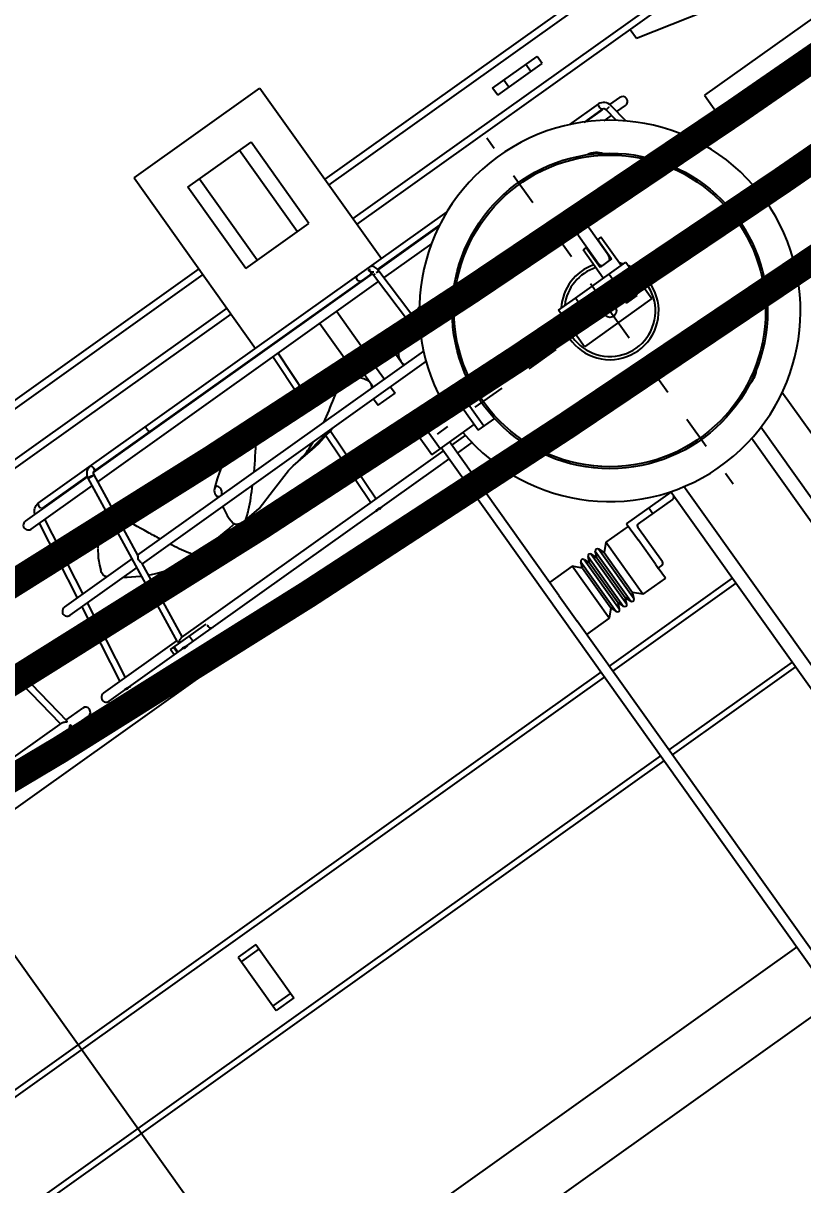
# Model space of a CAD drawing. Header units: feet. Extents: x 2321988 to 2329858, y 6722724 to 6730499.
# Drawn here: x 2326084.596 to 2326086.944, y 6726891.692 to 6726895.189 of the extents above; entities that cross this region are included whole.
import ezdxf

# ---------------------------------------------------------------- set-up
doc = ezdxf.new("R2010")
doc.units = ezdxf.units.FT
doc.header["$MEASUREMENT"] = 0
doc.header["$PDSIZE"] = 5
doc.linetypes.add('Midpoint Site Plan$0$CENTER', pattern=[2, 1.25, -0.25, 0.25, -0.25])
doc.layers.add('BESS Dimensions', color=3, linetype='Continuous')
doc.layers.add('C-BESS-EQUIPMENT', color=255, linetype='Continuous')
doc.styles.add('TG_DIMS', font='arial.ttf')
doc.dimstyles.new('TG-PROPOSED-ANNO', dxfattribs={"dimtxt": 0.1, "dimasz": 0.1, "dimexe": 0.05, "dimexo": 0.05, "dimgap": 0.02, "dimtad": 0, "dimtih": 1, "dimtoh": 1, "dimdsep": 46, "dimtxsty": 'TG_DIMS', "dimcen": 0, "dimclrd": 256, "dimclre": 256, "dimclrt": 256, "dimaunit": 1, "dimadec": 6, "dimazin": 2, "dimtfac": 1, "dimtofl": 0, "dimtmove": 1, "dimatfit": 3, "dimfxl": 1, "dimtolj": 1, "dimtzin": 0, "dimarcsym": 0})

# ---------------------------------------------------------------- blocks, each defined once
blk = doc.blocks.new('Midpoint Site Plan$0$A$Cc1a3344c')
at = {"linetype": 'Continuous'}
for p, q in [((-1110.9, -1240), (-1110.9, -1464.5)), ((-1079.1, -1240), (-1079.1, -1464.5)), ((-1189.6, -1484.9), (-1154.6, -1341.8)), ((-1250.4, -1444), (-1250.4, -1793)), ((-1244, -1444), (-1244, -1793)), ((-1206, -1444), (-1206, -1793)), ((-1199.6, -1444), (-1199.6, -1793)), ((-1110.9, -1464.5), (-1079.1, -1464.5)), ((-1199.6, -1484.9), (-1189.6, -1484.9)), ((-1154.2, -1540.1), (-1154.2, -1529)), ((-1145.2, -1538.6), (-1145.2, -1529)), ((-1153.2, -1540), (-1153.1, -1539.8)), ((-1133.1, -1536.8), (-1153.1, -1539.8)), ((-1138.8, -1543.7), (-1152.2, -1545.7)), ((-1145.2, -1553.1), (-1145.2, -1544.7)), ((-1160.8, -1548.3), (-1160.8, -1580.9)), ((-1154.8, -1548.3), (-1154.8, -1569.1)), ((-1154.2, -1568.1), (-1154.2, -1548.3)), ((-729.4, -1564.5), (-847.7, -1564.5)), ((-1221, -1569), (-1229, -1569)), ((-1229, -1619), (-1229, -1569)), ((-1221, -1619), (-1221, -1569)), ((-1221, -1581.5), (-1229, -1581.5)), ((-1221, -1606.5), (-1229, -1606.5)), ((-167.2, -1599.2), (-832.7, -1599.2)), ((-1221, -1619), (-1229, -1619)), ((-1028, -1617.5), (-1060, -1617.5)), ((-1060, -1617.5), (-1060, -1621)), ((-1028, -1612), (-986.8, -1612)), ((-1028, -1669), (-1028, -1612)), ((-1018.5, -1612), (-1018.5, -1688)), ((-1013.5, -1612), (-1013.5, -1621.5)), ((-986.8, -1612), (-986.8, -1688)), ((-170.4, -1611.9), (-829.5, -1611.9)), ((-1038, -1621.5), (-1073, -1621.5)), ((-1060, -1621), (-1038, -1621)), ((-1038, -1621), (-1038, -1634)), ((-997, -1621.5), (-1018.5, -1621.5)), ((-997, -1633.5), (-997, -1621.5)), ((-1038, -1633.5), (-1073, -1633.5)), ((-1060, -1634), (-1038, -1634)), ((-1060, -1634), (-1060, -1637.5)), ((-1028, -1637.5), (-1060, -1637.5)), ((-1028, -1631), (-1018.5, -1631)), ((-997, -1633.5), (-1018.5, -1633.5)), ((-1013.5, -1633.5), (-1013.5, -1688)), ((-1018.5, -1669), (-1028, -1669)), ((-1028, -1688), (-1028, -1669)), ((-986.8, -1688), (-1028, -1688)), ((-170.5, -1688.1), (-829.3, -1688.1)), ((-167.2, -1700.8), (-832.9, -1700.8)), ((-832, -1750.8), (-832, -1700.8)), ((-825.6, -1742.1), (-825.6, -1703.2)), ((-735, -1700.8), (-735, -1839.7)), ((-729.4, -1700.8), (-729.4, -1839.7)), ((-640.5, -1700.8), (-640.5, -1839.7)), ((-635, -1700.8), (-635, -1839.7)), ((-1160.8, -2179.8), (-1160.8, -1718.9)), ((-832, -1725.8), (-825.6, -1725.8)), ((-1154.8, -1801.8), (-1154.8, -1731)), ((-1154.2, -1801.8), (-1154.2, -1732)), ((-1145.2, -1801.5), (-1145.2, -1746.9)), ((-784.4, -1744.4), (-823.3, -1744.4)), ((-782, -1750.8), (-782, -1746.8)), ((-832, -1750.8), (-813.4, -1750.8)), ((-829.3, -1750.8), (-829.3, -1776.2)), ((-786.6, -1750.8), (-813.4, -1750.8)), ((-786.6, -1750.8), (-782, -1750.8)), ((-770.7, -1750.8), (-782, -1750.8)), ((-770.7, -1750.8), (-770.7, -1776.2)), ((-1154.2, -1774), (-1154.8, -1774)), ((-770.7, -1776.2), (-829.3, -1776.2)), ((-829.3, -1776.2), (-822.5, -1783)), ((-770.7, -1776.2), (-777.5, -1783)), ((-828.1, -1785.2), (-822.5, -1783)), ((-828.1, -1785.2), (-771.9, -1785.2)), ((-828.1, -1788.9), (-771.9, -1788.9)), ((-822.5, -1791.2), (-828.1, -1788.9)), ((-822.5, -1783), (-777.5, -1783)), ((-771.9, -1785.2), (-777.5, -1783)), ((-777.5, -1791.2), (-771.9, -1788.9)), ((-1352.9, -1793), (-1160.8, -1793)), ((-1352.9, -1935), (-1352.9, -1793)), ((-1089.9, -1799.9), (-1152.8, -1801.7)), ((-1019, -1812), (-1019, -1793.3)), ((-981, -1812), (-981, -1793.3)), ((-828.1, -1793.4), (-822.5, -1791.2)), ((-828.1, -1793.4), (-771.9, -1793.4)), ((-828.1, -1797.1), (-771.9, -1797.1)), ((-822.5, -1799.3), (-828.1, -1797.1)), ((-828.1, -1801.6), (-822.5, -1799.3)), ((-822.5, -1791.2), (-777.5, -1791.2)), ((-822.5, -1799.3), (-777.5, -1799.3)), ((-771.9, -1793.4), (-777.5, -1791.2)), ((-777.5, -1799.3), (-771.9, -1797.1)), ((-771.9, -1801.6), (-777.5, -1799.3)), ((-1154.8, -2121.4), (-1154.8, -1807.8)), ((-1154.2, -2122.2), (-1154.2, -1807.8)), ((-1079.2, -1805.7), (-1152.6, -1807.7)), ((-1145.2, -2123.9), (-1145.2, -1807.5)), ((-1085.4, -1807.3), (-1086.1, -1819.2)), ((-1085.8, -1808.2), (-1085.5, -1808.2)), ((-1085.8, -1808.2), (-1085.8, -1812.7)), ((-1085.5, -1805.8), (-1085.4, -1807.3)), ((-1069.1, -2133.1), (-1069.1, -1810.6)), ((-981, -1805.7), (-1019, -1805.7)), ((-981, -1812), (-1019, -1812)), ((-1012.5, -1859.8), (-1012.5, -1812)), ((-987.5, -1859.8), (-987.5, -1812)), ((-822.5, -1807.5), (-829.3, -1814.3)), ((-828.1, -1801.6), (-771.9, -1801.6)), ((-828.1, -1805.3), (-771.9, -1805.3)), ((-822.5, -1807.5), (-828.1, -1805.3)), ((-822.5, -1807.5), (-777.5, -1807.5)), ((-777.5, -1807.5), (-771.9, -1805.3)), ((-777.5, -1807.5), (-770.7, -1814.3)), ((-1060.1, -2134.1), (-1060.1, -1814)), ((-945, -1815.7), (-945, -1839.7)), ((-770.7, -1814.3), (-829.3, -1814.3)), ((-829.3, -1814.3), (-829.3, -1839.7)), ((-770.7, -1814.3), (-770.7, -1839.7)), ((-1225.8, -1828.5), (-1317.2, -1828.5)), ((-1317.2, -1899.6), (-1317.2, -1828.5)), ((-1225.8, -1899.6), (-1225.8, -1828.5)), ((-1085.8, -1824.2), (-1085.8, -1875.4)), ((-1085.8, -1833.2), (-1069.1, -1833.2)), ((-984, -1839.7), (-984, -1823.9)), ((-975, -1839.7), (-975, -1823.1)), ((-1225.8, -1841.5), (-1317.2, -1841.5)), ((-814.5, -1839.7), (-987.5, -1839.7)), ((-814.5, -1839.7), (-785.5, -1839.7)), ((-264.5, -1839.7), (-785.5, -1839.7)), ((-1145.2, -1854.5), (-1085.8, -1854.5)), ((-1060.1, -1854.5), (-1052.9, -1854.5)), ((-1052.9, -1873.5), (-1052.9, -1854.5)), ((-987.5, -1850.3), (-1012.5, -1850.3)), ((-12.5, -1849.2), (-987.5, -1849.2)), ((-984, -2144.2), (-984, -1849.2)), ((-975, -1864), (-975, -1849.2)), ((-945, -1849.2), (-945, -2959.5)), ((-735, -1849.2), (-735, -3000.7)), ((-729.4, -1849.2), (-729.4, -2924.5)), ((-640.5, -1849.2), (-640.5, -2924.5)), ((-635, -1849.2), (-635, -2924.5)), ((-425, -1849.2), (-425, -2924.5)), ((-365, -1849.2), (-365, -2924.5)), ((-1085.8, -1854.9), (-1069.1, -1854.9)), ((-987.5, -1859.8), (-1012.5, -1859.8)), ((-975, -2158.9), (-975, -1864)), ((-1145.2, -1873.5), (-1085.8, -1873.5)), ((-1085.8, -1867.4), (-1069.1, -1867.4)), ((-1060.1, -1873.5), (-1052.9, -1873.5)), ((-1225.8, -1886.6), (-1317.2, -1886.6)), ((-1092.6, -1890), (-1093.1, -1894.1)), ((-1225.8, -1899.6), (-1317.2, -1899.6)), ((-1099.7, -1921.9), (-1145.2, -1920.6)), ((-1101.5, -1927.8), (-1145.2, -1926.6)), ((-984, -1925), (-1059.3, -1923)), ((-983.9, -1931), (-1057.9, -1929)), ((-1352.9, -1935), (-1160.8, -1935)), ((-1250.4, -1935), (-1250.4, -2553)), ((-1244, -1935), (-1244, -2553)), ((-1206, -1935), (-1206, -2553)), ((-1199.6, -1935), (-1199.6, -2553)), ((-1154.2, -1954), (-1154.8, -1954)), ((-1108.5, -1955.7), (-1110, -1973.3)), ((-1052.9, -1969.2), (-1054.4, -1954.3)), ((-1054.4, -1954.3), (-1054.4, -1954.3)), ((-1054.4, -1959.2), (-1054.4, -1959.2)), ((-1083.6, -2033), (-1079.6, -2038.2)), ((-1037.5, -2034.8), (-1037.5, -2034.8)), ((-1079.6, -2038.2), (-1077.8, -2040.4)), ((-981, -2158.9), (-981, -2118.5)), ((-1154.8, -2179.8), (-1154.8, -2128.5)), ((-1154.2, -2199), (-1154.2, -2128.2)), ((-983, -2149.5), (-1153, -2129)), ((-1069, -2133.1), (-1152.3, -2123)), ((-1145.2, -2199), (-1145.2, -2129.9)), ((-1110, -2124.3), (-1109.8, -2128.1)), ((-1069.1, -2215.7), (-1069.1, -2139.1)), ((-983.9, -2143.4), (-1060.9, -2134.1)), ((-1060.1, -2215.7), (-1060.1, -2140.2)), ((-975, -2137.7), (-981, -2137.7)), ((-984, -2232.3), (-984, -2149.5)), ((-974.6, -2144.5), (-974.9, -2144.5)), ((-974.5, -2146), (-974.6, -2146.3)), ((-975, -2154.7), (-981, -2154.7)), ((-975, -2155.4), (-981, -2155.4)), ((-975, -2158.9), (-981, -2158.9)), ((-975, -2232.3), (-975, -2158.9)), ((-1081.9, -2166.8), (-1077.4, -2168.8)), ((-1069.2, -2167.5), (-1069.1, -2167.4)), ((-1069.1, -2194.7), (-1145.2, -2183.4)), ((-1069.1, -2200.8), (-1145.2, -2189.5)), ((-984, -2207.4), (-1060.1, -2196.1)), ((-984, -2213.4), (-1060.1, -2202.1)), ((-974.6, -2208.8), (-974.9, -2208.7)), ((-974.5, -2208.9), (-974.6, -2208.8)), ((-984, -2274.7), (-984, -2255.7)), ((-975, -2275.3), (-975, -2255.7)), ((-715, -2252), (-655, -2252)), ((-715, -2252), (-715, -2272)), ((-710, -2252), (-710, -2272)), ((-660, -2252), (-660, -2272)), ((-655, -2252), (-655, -2272)), ((-982.5, -2274.4), (-1153.1, -2299.8)), ((-984, -2280.7), (-1060.6, -2292.1)), ((-984, -2557.1), (-984, -2279)), ((-975.4, -2273.4), (-977.7, -2273.7)), ((-975.5, -2273.6), (-975.4, -2273.4)), ((-975, -2556.8), (-975, -2278.8)), ((-974.6, -2279.3), (-974.9, -2279.4)), ((-974.5, -2279.1), (-974.6, -2279.3)), ((-715, -2272), (-655, -2272))]:
    blk.add_line(p, q, dxfattribs=at)
at = {"linetype": 'Midpoint Site Plan$0$CENTER'}
for q in [(-1000, -1455.2), (-1194.8, -1650), (-805.2, -1650), (-1000, -1844.8)]:
    blk.add_line((-1000, -1650), q, dxfattribs=at)
at = {"linetype": 'Continuous'}
for points in [[(-1154, -1546.6), (-1154.5, -1547.3), (-1154.8, -1548.3)], [(-1152.2, -1545.7), (-1153.2, -1546), (-1154, -1546.6)], [(-1104.4, -1790.2), (-1104.2, -1791.1), (-1101.5, -1800.3)], [(-1099.7, -1806.2), (-1099, -1808.4), (-1094.8, -1823.2), (-1093.1, -1833.9)], [(-1093.1, -1833.9), (-1092.6, -1838.1), (-1091.5, -1842.4), (-1090, -1846.1), (-1088.3, -1849.3), (-1086.3, -1852.1), (-1085.8, -1852.7)], [(-1077.8, -1868.6), (-1078.6, -1869.1), (-1080.3, -1870.2), (-1082.3, -1871.8), (-1084.3, -1873.7), (-1086.3, -1876), (-1088.3, -1878.8), (-1090, -1882), (-1091.5, -1885.7), (-1092.6, -1890)], [(-1093.1, -1894.1), (-1094.8, -1904.9), (-1099, -1919.7), (-1104.2, -1937), (-1108.5, -1955.7)], [(-1054.4, -1954.3), (-1054.9, -1946.4), (-1056, -1938.2), (-1057.4, -1931), (-1058.8, -1924.8), (-1060.1, -1919.9)], [(-1054.4, -1959.2), (-1055.4, -1949.4), (-1058.1, -1934.9), (-1060.1, -1922.9)], [(-1037.5, -2034.8), (-1039.3, -2017.5), (-1045.5, -1996.8), (-1052, -1975.4), (-1054.4, -1959.2)], [(-1110, -1973.3), (-1109.6, -1978.8), (-1108.2, -1986.4), (-1105.8, -1994.4), (-1102.7, -2002.2), (-1099.1, -2009.5), (-1095.3, -2016.1), (-1091.4, -2022.1), (-1087.5, -2027.8), (-1083.6, -2033)], [(-1095.4, -2015.9), (-1096, -2022.3), (-1102.5, -2058.1), (-1108.2, -2093.5), (-1110, -2124.3)], [(-1039.9, -2043.3), (-1039.2, -2042.5), (-1037.8, -2038.9), (-1037.5, -2034.8)], [(-1072.4, -2042.6), (-1071, -2042.6), (-1069.1, -2042.7)], [(-1060.1, -2043.7), (-1057.7, -2044.1), (-1054.4, -2044.6), (-1051.1, -2045), (-1047.8, -2045.2), (-1044.8, -2045.1), (-1042.1, -2044.6), (-1039.9, -2043.3)], [(-1037.5, -2088.8), (-1039.9, -2051.7), (-1041.1, -2044)], [(-1048.4, -2135.6), (-1045.5, -2129.3), (-1042, -2119.5), (-1039.4, -2109), (-1037.9, -2098), (-1037.5, -2088.8)], [(-1154.2, -2122.2), (-1154.7, -2121.8), (-1154.8, -2121.4)], [(-1152.3, -2123), (-1153.4, -2122.7), (-1154.2, -2122.2)], [(-1109.3, -2134.2), (-1107.6, -2142.6), (-1103.7, -2150.8), (-1097.3, -2157.8), (-1095.2, -2159.5)], [(-1060.1, -2155.3), (-1058.3, -2152.7), (-1053.9, -2145.9), (-1051.3, -2141.3)], [(-1094.8, -2159.7), (-1093.5, -2160.6), (-1090.8, -2162.3), (-1088.1, -2163.9), (-1085.2, -2165.3), (-1081.9, -2166.8)], [(-1154.2, -2181.2), (-1154.5, -2180.7), (-1154.8, -2179.8)]]:
    blk.add_lwpolyline(points, dxfattribs=at)
for radius in [144.8, 143, 6]:
    blk.add_circle((-1000, -1650), radius, dxfattribs=at)
for centre, radius, start, end in [((-1000, -1650), 175, 274.1134, 265.888), ((-1149.8, -1529), 4.5, 0, 180), ((-1110, -1586.5), 19, 124.7656, 171.6315), ((-890, -1586.5), 19, 8.3685, 55.2344), ((-1000, -1650), 44.8, 238.3484, 121.6516), ((-1000, -1650), 41.8, 245.6288, 114.3712), ((-1000, -1650), 44.8, 128.7617, 133.2823), ((-1073, -1627.5), 6, 90, 270), ((-1042.3, -1627.2), 5.73, 56.848, 61.3208), ((-1042.3, -1627.2), 5.71, 53.6886, 56.8489), ((-1042.2, -1627.1), 5.55, 41.4069, 53.7422), ((-1000, -1650), 44.8, 163.7401, 231.2383), ((-1000, -1650), 44.8, 158.3211, 159.0828), ((-1000, -1650), 41.8, 162.5431, 227.7609), ((-1042.2, -1627.8), 5.7, 297.5821, 302.0436), ((-1000, -1650), 41.8, 156.7011, 157.4665), ((-828, -1703.2), 2.38, 0, 90), ((-823.3, -1742.1), 2.38, 180, 270), ((-784.4, -1746.8), 2.38, 0, 90), ((-827.3, -1787.1), 2, 111.8839, 248.1161), ((-772.7, -1787.1), 2, 291.8839, 68.1161), ((-827.3, -1795.2), 2, 111.8839, 248.1161), ((-772.7, -1795.2), 2, 291.8839, 68.1161), ((-1160.5, -1802), 7.17, 304.5594, 306.9212), ((-915.1, -1891.1), 188.1, 155.1322, 156.6087), ((-827.3, -1803.4), 2, 111.8839, 248.1161), ((-772.7, -1803.4), 2, 291.8839, 68.1161), ((-940.8, -1879.9), 160.1, 156.6277, 157.3306), ((-1049.5, -1839), 36.8, 170.9202, 189.4861), ((-1073.8, -1820.7), 12.5, 270, 291.8416), ((-1038.6, -2034.8), 1.06, 359.9993, 1.6097), ((-1151.8, -2118.2), 10.8, 256.5048, 261.6753), ((-1151.7, -2118), 11, 261.6614, 263.0997), ((-1036, -2140), 61.7, 352.5871, 353.9478), ((-1149.8, -2199), 4.5, 180, 0), ((-1064.6, -2215.7), 4.5, 180, 0), ((-979.5, -2232.3), 4.5, 180, 0), ((-979.5, -2255.7), 4.5, 0, 180)]:
    blk.add_arc(centre, radius, start, end, dxfattribs=at)
for points in [[(-1153.1, -1539.8), (-1156.9, -1540.3), (-1160.8, -1544.5), (-1160.8, -1548.3)], [(-1154.3, -1801.7), (-1156.8, -1801.8), (-1160.8, -1803.2), (-1160.8, -1805.7)], [(-1086.1, -1819.2), (-1086.4, -1820.8), (-1086.2, -1822.6), (-1085.8, -1824.2)], [(-1085.8, -1824.2), (-1084.4, -1829), (-1078.8, -1833.2), (-1073.8, -1833.2)], [(-1069.1, -1869), (-1070.4, -1868), (-1072.1, -1867.4), (-1073.8, -1867.4)], [(-1069.1, -2038.7), (-1070.1, -2035.8), (-1076.8, -2034.5), (-1078.3, -2037.2)], [(-1077.8, -2040.4), (-1076.6, -2042), (-1074.3, -2042.8), (-1072.4, -2042.6)], [(-1154.3, -2128.7), (-1157.4, -2128), (-1160.8, -2124.7), (-1160.8, -2121.4)], [(-1069.2, -2167.5), (-1070.9, -2169.7), (-1074.9, -2169.9), (-1077.4, -2168.8)], [(-1154.3, -2188.1), (-1157.7, -2187.1), (-1160.8, -2183.3), (-1160.8, -2179.8)]]:
    blk.add_open_spline(points, degree=3, dxfattribs=at)
for points, knots in [([(-1152.9, -1542.2), (-1152.9, -1542.2), (-1152.9, -1542.1), (-1152.9, -1542.2), (-1152.8, -1542.2)], [0, 0, 0, 0, 0.47054, 1, 1, 1, 1]), ([(-1152.3, -1545.5), (-1152.5, -1545), (-1152.6, -1543.9), (-1152.9, -1542.8), (-1152.9, -1542.2)], [0, 0, 0, 0, 0.496562, 1, 1, 1, 1]), ([(-1154.8, -1548.3), (-1154.8, -1549.3), (-1156.8, -1548.9), (-1159.5, -1549.8), (-1158.9, -1548.8), (-1158.7, -1548.7)], [0, 0, 0, 0, 0.577911, 0.858667, 1, 1, 1, 1]), ([(-1039.5, -1622.2), (-1039.9, -1622), (-1040.7, -1621.6), (-1041.6, -1621.5), (-1042.1, -1621.5)], [0, 0, 0, 0, 0.502621, 1, 1, 1, 1]), ([(-1042.1, -1633.5), (-1041.6, -1633.5), (-1040.8, -1633.3), (-1039.9, -1633), (-1039.5, -1632.8)], [0, 0, 0, 0, 0.498743, 1, 1, 1, 1]), ([(-1039.1, -1632.6), (-1038.9, -1632.5), (-1038.5, -1632.2), (-1038.2, -1631.8), (-1038, -1631.6)], [0, 0, 0, 0, 0.502028, 1, 1, 1, 1]), ([(-1156.5, -1807.9), (-1157.2, -1808.4), (-1159.3, -1809.8), (-1159.1, -1807.4), (-1158.7, -1806.8)], [0, 0, 0, 0, 0.555633, 1, 1, 1, 1]), ([(-1154.8, -1805.7), (-1154.8, -1806.1), (-1155.2, -1806.9), (-1155.9, -1807.5), (-1156.2, -1807.8)], [0, 0, 0, 0, 0.436344, 1, 1, 1, 1]), ([(-1154.4, -1808.2), (-1154.8, -1808.4), (-1155.3, -1808.9), (-1156.1, -1808.5), (-1156.1, -1808.3)], [0, 0, 0, 0, 0.641522, 1, 1, 1, 1]), ([(-1154, -1808), (-1154.1, -1808.1), (-1154.2, -1808.1), (-1154.4, -1808.2), (-1154.4, -1808.2)], [0, 0, 0, 0, 0.504818, 1, 1, 1, 1]), ([(-1152.8, -1801.7), (-1153, -1801.7), (-1153.5, -1801.7), (-1154, -1801.7), (-1154.3, -1801.7)], [0, 0, 0, 0, 0.512247, 1, 1, 1, 1]), ([(-1152.6, -1807.7), (-1152.8, -1807.7), (-1153.3, -1807.8), (-1153.8, -1807.9), (-1154, -1808)], [0, 0, 0, 0, 0.493582, 1, 1, 1, 1]), ([(-1152.6, -1807.5), (-1152.7, -1807.5), (-1153.7, -1807.3), (-1152.9, -1806.2), (-1152.8, -1805.6)], [0, 0, 0, 0, 0.126655, 1, 1, 1, 1]), ([(-1153.2, -1804.2), (-1153.2, -1803.7), (-1153.1, -1802.9), (-1152.9, -1802.2), (-1152.8, -1801.9)], [0, 0, 0, 0, 0.579335, 1, 1, 1, 1]), ([(-1154.8, -1819.9), (-1154.8, -1821.2), (-1157.6, -1823.5), (-1160.8, -1821.3), (-1160.8, -1819.9)], [0, 0, 0, 0, 0.477203, 1, 1, 1, 1]), ([(-1093.1, -1833.9), (-1093.2, -1833.1), (-1092.4, -1827.6), (-1090.3, -1822.5), (-1088.5, -1818.2)], [0, 0, 0, 0, 0.153674, 1, 1, 1, 1]), ([(-1073.8, -1867.4), (-1074.4, -1867.4), (-1075.9, -1867.6), (-1077.2, -1868.2), (-1077.8, -1868.6)], [0, 0, 0, 0, 0.487518, 1, 1, 1, 1]), ([(-1092.3, -1892.5), (-1092.6, -1892.6), (-1093, -1893.1), (-1093.1, -1893.8), (-1093.1, -1894.1)], [0, 0, 0, 0, 0.408501, 1, 1, 1, 1]), ([(-1091.1, -1892.7), (-1091.3, -1892.6), (-1091.7, -1892.4), (-1092.2, -1892.4), (-1092.3, -1892.5)], [0, 0, 0, 0, 0.56499, 1, 1, 1, 1]), ([(-1069.1, -1923.4), (-1073, -1916.2), (-1079.8, -1906.1), (-1087, -1894.5), (-1091.1, -1892.7)], [0, 0, 0, 0, 0.642262, 1, 1, 1, 1]), ([(-974.5, -1926.6), (-975.7, -1927.1), (-975.8, -1929.1), (-974.6, -1932.1), (-974.8, -1929.9), (-974.8, -1929.3)], [0, 0, 0, 0, 0.549884, 0.703753, 1, 1, 1, 1]), ([(-974.5, -1926.6), (-975.3, -1926.9), (-975.5, -1929), (-975.5, -1930.6), (-975, -1931.2)], [0, 0, 0, 0, 0.515776, 1, 1, 1, 1]), ([(-974.9, -1925.7), (-974.9, -1925.7), (-974.9, -1925.6), (-974.9, -1925.5), (-974.9, -1925.5)], [0, 0, 0, 0, 0.533139, 1, 1, 1, 1]), ([(-974.8, -1925.8), (-974.8, -1925.8), (-974.8, -1925.8), (-974.8, -1925.7), (-974.9, -1925.7)], [0, 0, 0, 0, 0.515068, 1, 1, 1, 1]), ([(-974.5, -1927.8), (-974.5, -1927.4), (-974.6, -1926.8), (-974.7, -1926.1), (-974.8, -1925.8)], [0, 0, 0, 0, 0.54169, 1, 1, 1, 1]), ([(-1054.5, -1958.2), (-1054.6, -1957.2), (-1055.9, -1951.4), (-1058.2, -1946), (-1060.1, -1941.5)], [0, 0, 0, 0, 0.175994, 1, 1, 1, 1]), ([(-1054.4, -1954.3), (-1054.4, -1954.6), (-1054.4, -1955.1), (-1054.6, -1955.7), (-1054.7, -1956)], [0, 0, 0, 0, 0.438402, 1, 1, 1, 1]), ([(-1054.4, -1959.2), (-1054.4, -1959), (-1054.4, -1958.7), (-1054.5, -1958.4), (-1054.5, -1958.2)], [0, 0, 0, 0, 0.47977, 1, 1, 1, 1]), ([(-1109.8, -1972.8), (-1109.9, -1972.8), (-1109.9, -1972.9), (-1110, -1973), (-1110, -1973.1)], [0, 0, 0, 0, 0.481431, 1, 1, 1, 1]), ([(-1110, -1973.1), (-1110, -1973.1), (-1110, -1973.2), (-1110, -1973.2), (-1110, -1973.3)], [0, 0, 0, 0, 0.483919, 1, 1, 1, 1]), ([(-1107.4, -1973.2), (-1107.9, -1973), (-1108.6, -1972.7), (-1109.6, -1972.6), (-1109.8, -1972.8)], [0, 0, 0, 0, 0.655342, 1, 1, 1, 1]), ([(-1069.1, -2001.9), (-1076.6, -1995.4), (-1089, -1985.6), (-1101.8, -1975.6), (-1107.4, -1973.2)], [0, 0, 0, 0, 0.618115, 1, 1, 1, 1]), ([(-1037.5, -2034.8), (-1037.5, -2033.6), (-1040, -2030.6), (-1046.9, -2022.1), (-1054.5, -2015.2), (-1060.1, -2010)], [0, 0, 0, 0, 0.104819, 0.31826, 1, 1, 1, 1]), ([(-1078.3, -2037.2), (-1078.5, -2037.7), (-1078.7, -2038.9), (-1078.2, -2040), (-1077.8, -2040.4)], [0, 0, 0, 0, 0.473844, 1, 1, 1, 1]), ([(-1072.4, -2042.6), (-1071.7, -2042.6), (-1070.5, -2042.3), (-1069.5, -2041.4), (-1069.2, -2040.9)], [0, 0, 0, 0, 0.537689, 1, 1, 1, 1]), ([(-1160.8, -2058.6), (-1160.8, -2059.7), (-1157.7, -2058.3), (-1154.8, -2059.5), (-1154.8, -2058.6)], [0, 0, 0, 0, 0.53818, 1, 1, 1, 1]), ([(-1037.5, -2088.8), (-1037.5, -2089.6), (-1040.3, -2091.3), (-1046.9, -2096.3), (-1054.6, -2100.2), (-1060.1, -2103.1)], [0, 0, 0, 0, 0.089076, 0.297247, 1, 1, 1, 1]), ([(-1069.1, -2107.7), (-1073, -2109.7), (-1085.6, -2115.7), (-1098.1, -2122), (-1107.4, -2124.3)], [0, 0, 0, 0, 0.316289, 1, 1, 1, 1]), ([(-1160.8, -2121.4), (-1160.8, -2120.3), (-1158.8, -2119.8), (-1156, -2119), (-1156.5, -2120.4), (-1156.8, -2120.7)], [0, 0, 0, 0, 0.555715, 0.795293, 1, 1, 1, 1]), ([(-975, -2115.5), (-975, -2116.5), (-976, -2118.7), (-978.7, -2118.5), (-979.4, -2117.7)], [0, 0, 0, 0, 0.495024, 1, 1, 1, 1]), ([(-1153.2, -2128.2), (-1153.2, -2128.1), (-1153.1, -2127.6), (-1153.1, -2127.2), (-1153.1, -2126.9)], [0, 0, 0, 0, 0.411635, 1, 1, 1, 1]), ([(-1153.1, -2127.2), (-1152.9, -2126), (-1152, -2121.7), (-1152.5, -2126.4), (-1152.4, -2127.6), (-1153.1, -2129.3), (-1152.9, -2127.9), (-1152.8, -2127.4)], [0, 0, 0, 0, 0.356807, 0.558273, 0.841392, 0.866526, 1, 1, 1, 1]), ([(-1152.3, -2124.7), (-1152.5, -2126), (-1153.2, -2130.2), (-1153.1, -2127.4), (-1153.1, -2126.9)], [0, 0, 0, 0, 0.715063, 1, 1, 1, 1]), ([(-1109.8, -2124.6), (-1109.9, -2124.5), (-1110, -2124.5), (-1110, -2124.4), (-1110, -2124.3)], [0, 0, 0, 0, 0.518518, 1, 1, 1, 1]), ([(-1107.4, -2124.3), (-1107.9, -2124.5), (-1108.7, -2124.6), (-1109.6, -2124.7), (-1109.8, -2124.6)], [0, 0, 0, 0, 0.649122, 1, 1, 1, 1]), ([(-1061.1, -2134.3), (-1062.5, -2134.5), (-1065.2, -2135.7), (-1067.4, -2133.6), (-1068.6, -2133.3)], [0, 0, 0, 0, 0.51342, 1, 1, 1, 1]), ([(-983, -2146.9), (-983.2, -2146.4), (-983.6, -2145.6), (-984, -2144.7), (-984, -2144.2)], [0, 0, 0, 0, 0.563404, 1, 1, 1, 1]), ([(-982.2, -2148.9), (-982.2, -2148.6), (-982.5, -2147.9), (-982.8, -2147.2), (-983, -2146.9)], [0, 0, 0, 0, 0.426039, 1, 1, 1, 1]), ([(-982.9, -2149.5), (-982.7, -2149.5), (-982.3, -2149.5), (-982.2, -2149.1), (-982.2, -2148.9)], [0, 0, 0, 0, 0.490968, 1, 1, 1, 1]), ([(-974.5, -2146), (-974.8, -2147.4), (-975.7, -2151.8), (-975.2, -2147.1), (-975.3, -2145.9), (-974.6, -2144.1), (-974.8, -2145.5), (-974.8, -2146)], [0, 0, 0, 0, 0.369624, 0.562855, 0.843103, 0.869005, 1, 1, 1, 1]), ([(-974.6, -2146.3), (-974.8, -2147.5), (-975.5, -2151.3), (-975.4, -2147.7), (-974.8, -2143.4), (-974.8, -2144.7)], [0, 0, 0, 0, 0.414866, 0.570644, 1, 1, 1, 1]), ([(-975, -2145.6), (-975, -2145.3), (-975.3, -2144.6), (-974.8, -2144.6), (-974.8, -2144.7)], [0, 0, 0, 0, 0.926838, 1, 1, 1, 1]), ([(-974.8, -2148), (-974.8, -2148.2), (-974.9, -2148.7), (-975, -2149.2), (-975, -2149.4)], [0, 0, 0, 0, 0.525046, 1, 1, 1, 1]), ([(-974.5, -2145.2), (-974.5, -2145.4), (-974.6, -2145.8), (-974.6, -2146.3), (-974.6, -2146.5)], [0, 0, 0, 0, 0.411635, 1, 1, 1, 1]), ([(-1160.8, -2179.8), (-1160.8, -2180.8), (-1158.7, -2180.4), (-1156, -2181.3), (-1156.6, -2180.3), (-1156.8, -2180.2)], [0, 0, 0, 0, 0.577911, 0.858667, 1, 1, 1, 1]), ([(-974.5, -2208.6), (-974.9, -2210.5), (-976.4, -2218.8), (-974.3, -2210.3), (-974.8, -2211.2)], [0, 0, 0, 0, 0.646688, 1, 1, 1, 1]), ([(-974.5, -2208.6), (-974.9, -2210.6), (-976.1, -2217.4), (-974.8, -2212.3), (-974.8, -2211.2)], [0, 0, 0, 0, 0.642488, 1, 1, 1, 1]), ([(-975, -2212.7), (-974.9, -2212.4), (-974.9, -2211.9), (-974.8, -2211.4), (-974.8, -2211.2)], [0, 0, 0, 0, 0.607668, 1, 1, 1, 1]), ([(-974.8, -2211.2), (-974.8, -2211.2), (-974.8, -2211.2), (-974.8, -2211.2), (-974.8, -2211.2)], [0, 0, 0, 0, 0.448857, 1, 1, 1, 1]), ([(-984, -2279), (-984, -2278.7), (-983.8, -2278), (-983.6, -2277.3), (-983.4, -2277)], [0, 0, 0, 0, 0.466154, 1, 1, 1, 1]), ([(-983.4, -2277), (-983.1, -2276.5), (-982.8, -2275.7), (-982.2, -2274.9), (-982.2, -2274.6)], [0, 0, 0, 0, 0.621916, 1, 1, 1, 1]), ([(-982.2, -2274.6), (-982.2, -2274.5), (-982.2, -2274.4), (-982.4, -2274.4), (-982.4, -2274.4)], [0, 0, 0, 0, 0.464353, 1, 1, 1, 1]), ([(-978, -2274), (-978, -2274), (-978, -2274.2), (-977.9, -2274.3), (-977.8, -2274.4)], [0, 0, 0, 0, 0.395097, 1, 1, 1, 1]), ([(-977.8, -2273.7), (-977.9, -2273.7), (-977.8, -2273.9), (-977.8, -2274), (-977.7, -2274.1)], [0, 0, 0, 0, 0.333012, 1, 1, 1, 1]), ([(-977.8, -2274.4), (-977.7, -2274.5), (-977.6, -2274.7), (-977.4, -2274.9), (-977.3, -2275)], [0, 0, 0, 0, 0.458734, 1, 1, 1, 1]), ([(-977.3, -2275), (-977.2, -2275.1), (-976.9, -2275.4), (-976.7, -2275.7), (-976.5, -2275.8)], [0, 0, 0, 0, 0.486979, 1, 1, 1, 1]), ([(-976.5, -2275.8), (-976.4, -2276), (-976.1, -2276.3), (-975.8, -2276.6), (-975.7, -2276.8)], [0, 0, 0, 0, 0.51379, 1, 1, 1, 1]), ([(-975.7, -2276.8), (-975.5, -2277), (-975.1, -2277.4), (-975.2, -2278.1), (-975.4, -2278.2)], [0, 0, 0, 0, 0.629016, 1, 1, 1, 1]), ([(-975.4, -2273.6), (-975.3, -2273.8), (-975.2, -2274.4), (-975.1, -2275), (-975, -2275.4)], [0, 0, 0, 0, 0.392016, 1, 1, 1, 1]), ([(-974.8, -2278.3), (-974.9, -2277.7), (-975.1, -2277.5), (-975.2, -2275.7), (-975.2, -2275.8)], [0, 0, 0, 0, 0.753865, 1, 1, 1, 1]), ([(-975, -2275.4), (-974.9, -2275.7), (-974.9, -2276.2), (-974.8, -2276.7), (-974.8, -2276.9)], [0, 0, 0, 0, 0.607668, 1, 1, 1, 1]), ([(-974.8, -2276.9), (-974.8, -2276.9), (-974.8, -2277), (-974.8, -2276.9), (-974.8, -2276.9)], [0, 0, 0, 0, 0.629066, 1, 1, 1, 1]), ([(-974.8, -2276.9), (-974.8, -2276.9), (-974.8, -2276.9), (-974.8, -2276.9), (-974.8, -2276.9)], [0, 0, 0, 0, 0.448857, 1, 1, 1, 1]), ([(-974.6, -2279.1), (-974.6, -2279), (-974.7, -2278.8), (-974.8, -2278.5), (-974.8, -2278.3)], [0, 0, 0, 0, 0.388671, 1, 1, 1, 1])]:
    blk.add_open_spline(points, degree=3, knots=knots, dxfattribs=at)
blk = doc.blocks.new('*D109')
at = {"layer": 'BESS Dimensions', "lineweight": -2, "transparency": 16777216}
for p, q in [((2326125.1693, 6727002.8662), (2326110.2842, 6727023.7584)), ((2326105.0412, 6727013.8836), (2326040.7778, 6726968.0974)), ((2325956.6732, 6726908.1749), (2326020.9365, 6726953.961)), ((2325960.5127, 6726885.5523), (2325945.6276, 6726906.4444))]:
    blk.add_line(p, q, dxfattribs=at)
at = {"layer": 'BESS Dimensions', "transparency": 16777216}
for points in [[(2326104.0741, 6727015.241), (2326106.0083, 6727012.5262), (2326113.1855, 6727019.6862)], [(2325955.7061, 6726909.5323), (2325957.6403, 6726906.8175), (2325948.5289, 6726902.3723)]]:
    blk.add_solid(points, dxfattribs=at)
at = {"layer": 'Defpoints', "color": 0, "transparency": 16777216}
for p in [(2326128.0706, 6726998.7941), (2325948.5289, 6726902.3723), (2325963.414, 6726881.4801)]:
    blk.add_point(p, dxfattribs=at)
at = {"layer": 'BESS Dimensions', "transparency": 16777216, "insert": (2326030.8572, 6726961.0292), "char_height": 10, "attachment_point": 5, "style": 'TG_DIMS'}
blk.add_mtext("\\A1;202.17'", dxfattribs=at)

msp = doc.modelspace()

# ---------------------------------------------------------------- linework, layer by layer
at = {"layer": 'C-BESS-EQUIPMENT'}
msp.add_lwpolyline([(2326094.5737, 6726878.3406), (2326077.7461, 6726901.9591), (2326090.777, 6726911.2433), (2326107.6046, 6726887.6248)], close=True, dxfattribs=at)
at = {"layer": 'C-BESS-EQUIPMENT', "const_width": 0.0833}
for points in [[(2326080.9104, 6726891.7218), (2326081.3622, 6726891.8654), (2326081.8626, 6726892.0545), (2326082.4182, 6726892.3005), (2326083.0333, 6726892.6117), (2326083.7017, 6726892.9836), (2326084.4151, 6726893.4082), (2326085.1647, 6726893.8779), (2326085.942, 6726894.3846), (2326086.7386, 6726894.9207), (2326087.5459, 6726895.4782), (2326088.3553, 6726896.0494)], [(2326080.6457, 6726891.4084), (2326081.0555, 6726891.5182), (2326081.5073, 6726891.6618), (2326082.0076, 6726891.8509), (2326082.5633, 6726892.0969), (2326083.1784, 6726892.4081), (2326083.8468, 6726892.78), (2326084.5601, 6726893.2046), (2326085.3097, 6726893.6742), (2326086.0871, 6726894.181), (2326086.8837, 6726894.7171), (2326087.691, 6726895.2746), (2326088.5004, 6726895.8458)], [(2326080.7907, 6726891.2048), (2326081.2006, 6726891.3146), (2326081.6523, 6726891.4582), (2326082.1527, 6726891.6473), (2326082.7084, 6726891.8933), (2326083.3234, 6726892.2045), (2326083.9919, 6726892.5764), (2326084.7052, 6726893.001), (2326085.4548, 6726893.4706), (2326086.2322, 6726893.9774), (2326087.0288, 6726894.5135), (2326087.836, 6726895.071), (2326088.6454, 6726895.6422)]]:
    msp.add_lwpolyline(points, dxfattribs=at)

# ---------------------------------------------------------------- block references
at = {"layer": 'C-BESS-EQUIPMENT', "xscale": 0.003280839895013123, "yscale": 0.003280839895013123, "zscale": 0.003280839895013123, "rotation": 305.4689808292026}
msp.add_blockref('Midpoint Site Plan$0$A$Cc1a3344c', (2326092.6753, 6726894.792), dxfattribs=at)

# ---------------------------------------------------------------- dimensions: what is measured, and where the dimension line sits
at = {"layer": 'BESS Dimensions'}
dim = msp.add_aligned_dim(p1=(2326128.0706, 6726998.7941), p2=(2325963.414, 6726881.4801), distance=-25.6525, dimstyle='TG-PROPOSED-ANNO', override={"dimscale": 50, "dimpost": "'"}, dxfattribs=at)
dim.commit()
dim.dimension.update_dxf_attribs({"geometry": '*D109', "text_midpoint": (2326030.8572, 6726961.0292)})

doc.saveas('drawing.dxf')
